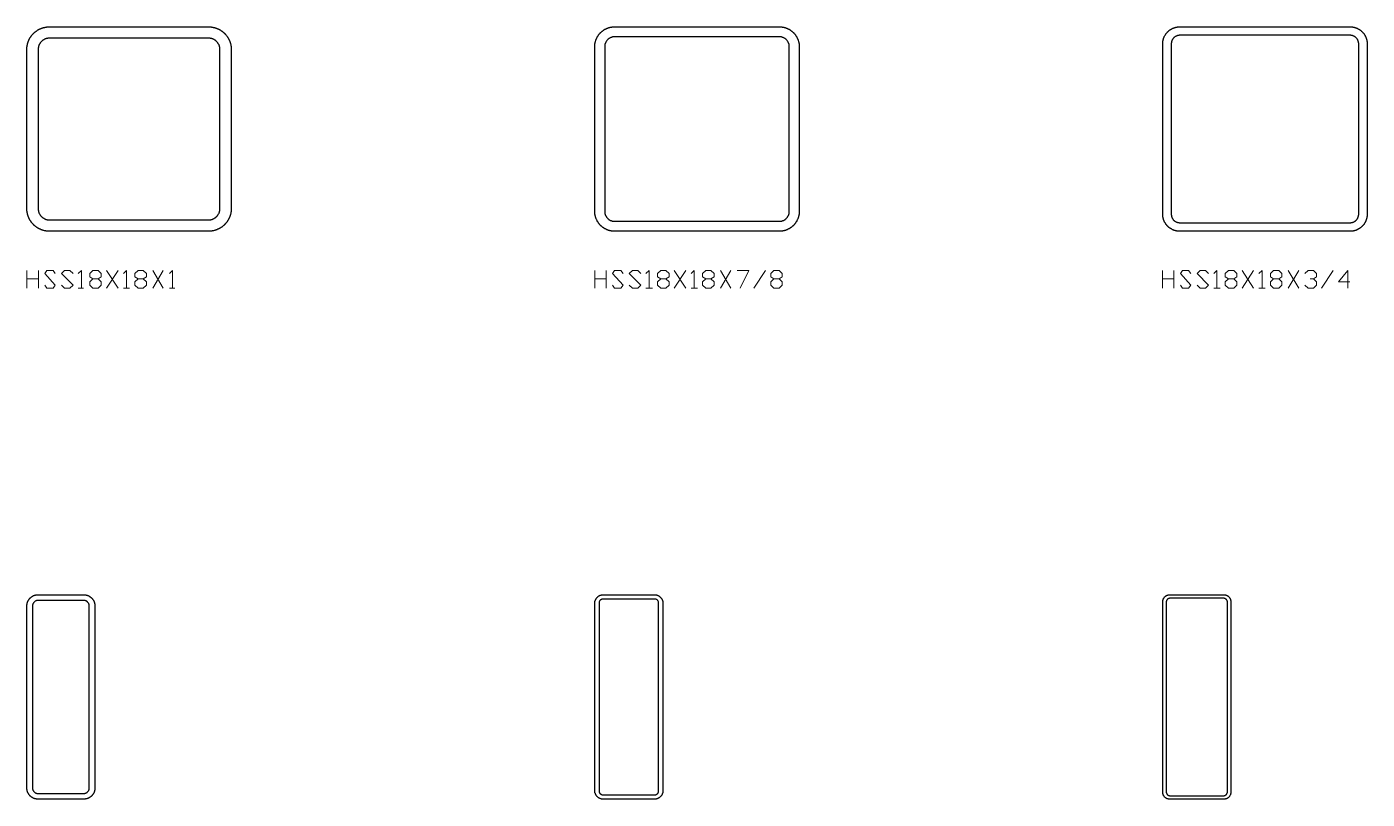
# Model space of a CAD drawing. Header units: inches. Extents: x 0 to 975, y -1305 to 34.
# Drawn here: x 500 to 618, y -300 to -232 of the extents above; entities that cross this region are included whole.
import ezdxf

# ---------------------------------------------------------------- set-up
doc = ezdxf.new("R2010")
doc.units = ezdxf.units.IN
doc.header["$MEASUREMENT"] = 0
doc.layers.add('AISC_STEEL', color=7, linetype='Continuous')

msp = doc.modelspace()

# ---------------------------------------------------------------- linework, layer by layer
at = {"color": 3, "lineweight": 0}
for p, q in [((500.01, -255.01), (500.01, -253.45)), ((501.03, -253.45), (501.03, -255.01)), ((507.02, -253.45), (508.04, -255.01)), ((507.02, -255.01), (508.04, -253.45)), ((511.08, -253.45), (512, -255.01)), ((511.08, -255.01), (512, -253.45)), ((550, -255.01), (550, -253.45)), ((551.01, -253.45), (551.01, -255.01)), ((557, -253.45), (558.02, -255.01)), ((557, -255.01), (558.02, -253.45)), ((561.06, -253.45), (561.98, -255.01)), ((561.06, -255.01), (561.98, -253.45)), ((564.01, -255.01), (565.03, -253.45)), ((599.98, -255.01), (599.98, -253.45)), ((600.99, -253.45), (600.99, -255.01)), ((606.99, -253.45), (608, -255.01)), ((606.99, -255.01), (608, -253.45)), ((611.04, -253.45), (611.97, -255.01)), ((611.04, -255.01), (611.97, -253.45)), ((613.99, -255.01), (615.01, -253.45)), ((500.01, -254.18), (501.03, -254.18)), ((550, -254.18), (551.01, -254.18)), ((599.98, -254.18), (600.99, -254.18)), ((504.53, -255.01), (504.99, -255.01)), ((508.5, -255.01), (509.05, -255.01)), ((512.56, -255.01), (513.02, -255.01)), ((554.51, -255.01), (555.07, -255.01)), ((558.48, -255.01), (559.03, -255.01)), ((604.5, -255.01), (605.05, -255.01)), ((608.46, -255.01), (609.01, -255.01))]:
    msp.add_line(p, q, dxfattribs=at)
for points in [[(501.58, -254.74), (501.77, -255.01), (502.32, -255.01), (502.5, -254.74), (501.58, -253.72), (501.77, -253.45), (502.32, -253.45), (502.5, -253.72)], [(503.06, -254.74), (503.33, -255.01), (503.8, -255.01), (504.07, -254.74), (503.06, -253.72), (503.33, -253.45), (503.8, -253.45), (504.07, -253.72)], [(504.53, -253.72), (504.81, -253.45), (504.81, -255.01)], [(506.29, -254.18), (506.56, -254.46), (506.56, -254.74), (506.29, -255.01), (505.82, -255.01), (505.55, -254.74), (505.55, -254.46), (505.82, -254.18), (506.29, -254.18), (506.56, -254), (506.56, -253.72), (506.29, -253.45), (505.82, -253.45), (505.55, -253.72), (505.55, -254), (505.82, -254.18)], [(508.5, -253.72), (508.78, -253.45), (508.78, -255.01)], [(510.25, -254.18), (510.53, -254.46), (510.53, -254.74), (510.25, -255.01), (509.79, -255.01), (509.51, -254.74), (509.51, -254.46), (509.79, -254.18), (510.25, -254.18), (510.53, -254), (510.53, -253.72), (510.25, -253.45), (509.79, -253.45), (509.51, -253.72), (509.51, -254), (509.79, -254.18)], [(512.56, -253.72), (512.83, -253.45), (512.83, -255.01)], [(551.56, -254.74), (551.75, -255.01), (552.3, -255.01), (552.49, -254.74), (551.56, -253.72), (551.75, -253.45), (552.3, -253.45), (552.49, -253.72)], [(553.04, -254.74), (553.32, -255.01), (553.78, -255.01), (554.05, -254.74), (553.04, -253.72), (553.32, -253.45), (553.78, -253.45), (554.05, -253.72)], [(554.51, -253.72), (554.79, -253.45), (554.79, -255.01)], [(556.27, -254.18), (556.54, -254.46), (556.54, -254.74), (556.27, -255.01), (555.81, -255.01), (555.53, -254.74), (555.53, -254.46), (555.81, -254.18), (556.27, -254.18), (556.54, -254), (556.54, -253.72), (556.27, -253.45), (555.81, -253.45), (555.53, -253.72), (555.53, -254), (555.81, -254.18)], [(558.48, -253.72), (558.76, -253.45), (558.76, -255.01)], [(560.23, -254.18), (560.51, -254.46), (560.51, -254.74), (560.23, -255.01), (559.77, -255.01), (559.49, -254.74), (559.49, -254.46), (559.77, -254.18), (560.23, -254.18), (560.51, -254), (560.51, -253.72), (560.23, -253.45), (559.77, -253.45), (559.49, -253.72), (559.49, -254), (559.77, -254.18)], [(562.54, -253.45), (563.55, -253.45), (562.81, -255.01)], [(566.23, -254.18), (566.5, -254.46), (566.5, -254.74), (566.23, -255.01), (565.77, -255.01), (565.49, -254.74), (565.49, -254.46), (565.77, -254.18), (566.23, -254.18), (566.5, -254), (566.5, -253.72), (566.23, -253.45), (565.77, -253.45), (565.49, -253.72), (565.49, -254), (565.77, -254.18)], [(601.55, -254.74), (601.73, -255.01), (602.28, -255.01), (602.47, -254.74), (601.55, -253.72), (601.73, -253.45), (602.28, -253.45), (602.47, -253.72)], [(603.02, -254.74), (603.3, -255.01), (603.76, -255.01), (604.04, -254.74), (603.02, -253.72), (603.3, -253.45), (603.76, -253.45), (604.04, -253.72)], [(604.5, -253.72), (604.77, -253.45), (604.77, -255.01)], [(606.25, -254.18), (606.53, -254.46), (606.53, -254.74), (606.25, -255.01), (605.79, -255.01), (605.51, -254.74), (605.51, -254.46), (605.79, -254.18), (606.25, -254.18), (606.53, -254), (606.53, -253.72), (606.25, -253.45), (605.79, -253.45), (605.51, -253.72), (605.51, -254), (605.79, -254.18)], [(608.46, -253.72), (608.74, -253.45), (608.74, -255.01)], [(610.21, -254.18), (610.49, -254.46), (610.49, -254.74), (610.21, -255.01), (609.75, -255.01), (609.48, -254.74), (609.48, -254.46), (609.75, -254.18), (610.21, -254.18), (610.49, -254), (610.49, -253.72), (610.21, -253.45), (609.75, -253.45), (609.48, -253.72), (609.48, -254), (609.75, -254.18)], [(612.52, -253.72), (612.8, -253.45), (613.26, -253.45), (613.53, -253.72), (613.53, -254), (613.26, -254.18), (612.98, -254.18)], [(616.48, -254.46), (615.47, -254.46), (616.3, -253.45), (616.3, -255.01)], [(613.26, -254.18), (613.53, -254.46), (613.53, -254.74), (613.26, -255.01), (612.8, -255.01), (612.52, -254.74)]]:
    msp.add_lwpolyline(points, dxfattribs=at)
at = {"layer": 'AISC_STEEL'}
for points in [[(516, -232), (516.03, -232), (516.07, -232), (516.1, -232), (516.13, -232), (516.16, -232.01), (516.2, -232.01), (516.23, -232.01), (516.26, -232.02), (516.29, -232.02), (516.33, -232.03), (516.36, -232.03), (516.39, -232.04), (516.42, -232.05), (516.45, -232.05), (516.49, -232.06), (516.52, -232.07), (516.55, -232.08), (516.58, -232.09), (516.61, -232.1), (516.64, -232.11), (516.67, -232.12), (516.7, -232.13), (516.74, -232.14), (516.77, -232.15), (516.8, -232.17), (516.83, -232.18), (516.86, -232.19), (516.88, -232.21), (516.91, -232.22), (516.94, -232.24), (516.97, -232.25), (517, -232.27), (517.03, -232.28), (517.06, -232.3), (517.08, -232.32), (517.11, -232.34), (517.14, -232.36), (517.16, -232.37), (517.19, -232.39), (517.22, -232.41), (517.24, -232.43), (517.27, -232.45), (517.29, -232.47), (517.32, -232.5), (517.34, -232.52), (517.37, -232.54), (517.39, -232.56), (517.41, -232.59), (517.44, -232.61), (517.46, -232.63), (517.48, -232.66), (517.5, -232.68), (517.53, -232.71), (517.55, -232.73), (517.57, -232.76), (517.59, -232.78), (517.61, -232.81), (517.63, -232.84), (517.64, -232.86), (517.66, -232.89), (517.68, -232.92), (517.7, -232.94), (517.72, -232.97), (517.73, -233), (517.75, -233.03), (517.76, -233.06), (517.78, -233.09), (517.79, -233.12), (517.81, -233.14), (517.82, -233.17), (517.83, -233.2), (517.85, -233.23), (517.86, -233.26), (517.87, -233.3), (517.88, -233.33), (517.89, -233.36), (517.9, -233.39), (517.91, -233.42), (517.92, -233.45), (517.93, -233.48), (517.94, -233.51), (517.95, -233.55), (517.95, -233.58), (517.96, -233.61), (517.97, -233.64), (517.97, -233.67), (517.98, -233.71), (517.98, -233.74), (517.99, -233.77), (517.99, -233.8), (517.99, -233.84), (518, -233.87), (518, -233.9), (518, -233.93), (518, -233.97), (518, -234), (518, -248), (518, -248.03), (518, -248.07), (518, -248.1), (518, -248.13), (517.99, -248.16), (517.99, -248.2), (517.99, -248.23), (517.98, -248.26), (517.98, -248.29), (517.97, -248.33), (517.97, -248.36), (517.96, -248.39), (517.95, -248.42), (517.95, -248.45), (517.94, -248.49), (517.93, -248.52), (517.92, -248.55), (517.91, -248.58), (517.9, -248.61), (517.89, -248.64), (517.88, -248.67), (517.87, -248.7), (517.86, -248.74), (517.85, -248.77), (517.83, -248.8), (517.82, -248.83), (517.81, -248.86), (517.79, -248.88), (517.78, -248.91), (517.76, -248.94), (517.75, -248.97), (517.73, -249), (517.72, -249.03), (517.7, -249.06), (517.68, -249.08), (517.66, -249.11), (517.64, -249.14), (517.63, -249.16), (517.61, -249.19), (517.59, -249.22), (517.57, -249.24), (517.55, -249.27), (517.53, -249.29), (517.5, -249.32), (517.48, -249.34), (517.46, -249.37), (517.44, -249.39), (517.41, -249.41), (517.39, -249.44), (517.37, -249.46), (517.34, -249.48), (517.32, -249.5), (517.29, -249.53), (517.27, -249.55), (517.24, -249.57), (517.22, -249.59), (517.19, -249.61), (517.16, -249.63), (517.14, -249.64), (517.11, -249.66), (517.08, -249.68), (517.06, -249.7), (517.03, -249.72), (517, -249.73), (516.97, -249.75), (516.94, -249.76), (516.91, -249.78), (516.88, -249.79), (516.86, -249.81), (516.83, -249.82), (516.8, -249.83), (516.77, -249.85), (516.74, -249.86), (516.7, -249.87), (516.67, -249.88), (516.64, -249.89), (516.61, -249.9), (516.58, -249.91), (516.55, -249.92), (516.52, -249.93), (516.49, -249.94), (516.45, -249.95), (516.42, -249.95), (516.39, -249.96), (516.36, -249.97), (516.33, -249.97), (516.29, -249.98), (516.26, -249.98), (516.23, -249.99), (516.2, -249.99), (516.16, -249.99), (516.13, -250), (516.1, -250), (516.07, -250), (516.03, -250), (516, -250), (502, -250), (501.97, -250), (501.93, -250), (501.9, -250), (501.87, -250), (501.84, -249.99), (501.8, -249.99), (501.77, -249.99), (501.74, -249.98), (501.71, -249.98), (501.67, -249.97), (501.64, -249.97), (501.61, -249.96), (501.58, -249.95), (501.55, -249.95), (501.51, -249.94), (501.48, -249.93), (501.45, -249.92), (501.42, -249.91), (501.39, -249.9), (501.36, -249.89), (501.33, -249.88), (501.3, -249.87), (501.26, -249.86), (501.23, -249.85), (501.2, -249.83), (501.17, -249.82), (501.14, -249.81), (501.12, -249.79), (501.09, -249.78), (501.06, -249.76), (501.03, -249.75), (501, -249.73), (500.97, -249.72), (500.94, -249.7), (500.92, -249.68), (500.89, -249.66), (500.86, -249.64), (500.84, -249.63), (500.81, -249.61), (500.78, -249.59), (500.76, -249.57), (500.73, -249.55), (500.71, -249.53), (500.68, -249.5), (500.66, -249.48), (500.63, -249.46), (500.61, -249.44), (500.59, -249.41), (500.56, -249.39), (500.54, -249.37), (500.52, -249.34), (500.5, -249.32), (500.47, -249.29), (500.45, -249.27), (500.43, -249.24), (500.41, -249.22), (500.39, -249.19), (500.37, -249.16), (500.36, -249.14), (500.34, -249.11), (500.32, -249.08), (500.3, -249.06), (500.28, -249.03), (500.27, -249), (500.25, -248.97), (500.24, -248.94), (500.22, -248.91), (500.21, -248.88), (500.19, -248.86), (500.18, -248.83), (500.17, -248.8), (500.15, -248.77), (500.14, -248.74), (500.13, -248.7), (500.12, -248.67), (500.11, -248.64), (500.1, -248.61), (500.09, -248.58), (500.08, -248.55), (500.07, -248.52), (500.06, -248.49), (500.05, -248.45), (500.05, -248.42), (500.04, -248.39), (500.03, -248.36), (500.03, -248.33), (500.02, -248.29), (500.02, -248.26), (500.01, -248.23), (500.01, -248.2), (500.01, -248.16), (500, -248.13), (500, -248.1), (500, -248.07), (500, -248.03), (500, -248), (500, -234), (500, -233.97), (500, -233.93), (500, -233.9), (500, -233.87), (500.01, -233.84), (500.01, -233.8), (500.01, -233.77), (500.02, -233.74), (500.02, -233.71), (500.03, -233.67), (500.03, -233.64), (500.04, -233.61), (500.05, -233.58), (500.05, -233.55), (500.06, -233.51), (500.07, -233.48), (500.08, -233.45), (500.09, -233.42), (500.1, -233.39), (500.11, -233.36), (500.12, -233.33), (500.13, -233.3), (500.14, -233.26), (500.15, -233.23), (500.17, -233.2), (500.18, -233.17), (500.19, -233.14), (500.21, -233.12), (500.22, -233.09), (500.24, -233.06), (500.25, -233.03), (500.27, -233), (500.28, -232.97), (500.3, -232.94), (500.32, -232.92), (500.34, -232.89), (500.36, -232.86), (500.37, -232.84), (500.39, -232.81), (500.41, -232.78), (500.43, -232.76), (500.45, -232.73), (500.47, -232.71), (500.5, -232.68), (500.52, -232.66), (500.54, -232.63), (500.56, -232.61), (500.59, -232.59), (500.61, -232.56), (500.63, -232.54), (500.66, -232.52), (500.68, -232.5), (500.71, -232.47), (500.73, -232.45), (500.76, -232.43), (500.78, -232.41), (500.81, -232.39), (500.84, -232.37), (500.86, -232.36), (500.89, -232.34), (500.92, -232.32), (500.94, -232.3), (500.97, -232.28), (501, -232.27), (501.03, -232.25), (501.06, -232.24), (501.09, -232.22), (501.12, -232.21), (501.14, -232.19), (501.17, -232.18), (501.2, -232.17), (501.23, -232.15), (501.26, -232.14), (501.3, -232.13), (501.33, -232.12), (501.36, -232.11), (501.39, -232.1), (501.42, -232.09), (501.45, -232.08), (501.48, -232.07), (501.51, -232.06), (501.55, -232.05), (501.58, -232.05), (501.61, -232.04), (501.64, -232.03), (501.67, -232.03), (501.71, -232.02), (501.74, -232.02), (501.77, -232.01), (501.8, -232.01), (501.84, -232.01), (501.87, -232), (501.9, -232), (501.93, -232), (501.97, -232), (502, -232)], [(566.25, -232), (566.28, -232), (566.31, -232), (566.34, -232), (566.37, -232), (566.4, -232.01), (566.43, -232.01), (566.46, -232.01), (566.49, -232.02), (566.52, -232.02), (566.55, -232.03), (566.58, -232.03), (566.61, -232.04), (566.64, -232.04), (566.66, -232.05), (566.69, -232.06), (566.72, -232.06), (566.75, -232.07), (566.78, -232.08), (566.81, -232.09), (566.84, -232.1), (566.86, -232.11), (566.89, -232.12), (566.92, -232.13), (566.95, -232.14), (566.97, -232.16), (567, -232.17), (567.03, -232.18), (567.06, -232.2), (567.08, -232.21), (567.11, -232.22), (567.13, -232.24), (567.16, -232.25), (567.18, -232.27), (567.21, -232.29), (567.23, -232.3), (567.26, -232.32), (567.28, -232.34), (567.31, -232.36), (567.33, -232.37), (567.35, -232.39), (567.38, -232.41), (567.4, -232.43), (567.42, -232.45), (567.44, -232.47), (567.47, -232.49), (567.49, -232.51), (567.51, -232.53), (567.53, -232.56), (567.55, -232.58), (567.57, -232.6), (567.59, -232.62), (567.61, -232.65), (567.63, -232.67), (567.64, -232.69), (567.66, -232.72), (567.68, -232.74), (567.7, -232.77), (567.71, -232.79), (567.73, -232.82), (567.75, -232.84), (567.76, -232.87), (567.78, -232.89), (567.79, -232.92), (567.8, -232.94), (567.82, -232.97), (567.83, -233), (567.84, -233.03), (567.86, -233.05), (567.87, -233.08), (567.88, -233.11), (567.89, -233.14), (567.9, -233.16), (567.91, -233.19), (567.92, -233.22), (567.93, -233.25), (567.94, -233.28), (567.94, -233.31), (567.95, -233.34), (567.96, -233.36), (567.96, -233.39), (567.97, -233.42), (567.97, -233.45), (567.98, -233.48), (567.98, -233.51), (567.99, -233.54), (567.99, -233.57), (567.99, -233.6), (568, -233.63), (568, -233.66), (568, -233.69), (568, -233.72), (568, -233.75), (568, -248.25), (568, -248.28), (568, -248.31), (568, -248.34), (568, -248.37), (567.99, -248.4), (567.99, -248.43), (567.99, -248.46), (567.98, -248.49), (567.98, -248.52), (567.97, -248.55), (567.97, -248.58), (567.96, -248.61), (567.96, -248.64), (567.95, -248.66), (567.94, -248.69), (567.94, -248.72), (567.93, -248.75), (567.92, -248.78), (567.91, -248.81), (567.9, -248.84), (567.89, -248.86), (567.88, -248.89), (567.87, -248.92), (567.86, -248.95), (567.84, -248.97), (567.83, -249), (567.82, -249.03), (567.8, -249.06), (567.79, -249.08), (567.78, -249.11), (567.76, -249.13), (567.75, -249.16), (567.73, -249.18), (567.71, -249.21), (567.7, -249.23), (567.68, -249.26), (567.66, -249.28), (567.64, -249.31), (567.63, -249.33), (567.61, -249.35), (567.59, -249.38), (567.57, -249.4), (567.55, -249.42), (567.53, -249.44), (567.51, -249.47), (567.49, -249.49), (567.47, -249.51), (567.44, -249.53), (567.42, -249.55), (567.4, -249.57), (567.38, -249.59), (567.35, -249.61), (567.33, -249.63), (567.31, -249.64), (567.28, -249.66), (567.26, -249.68), (567.23, -249.7), (567.21, -249.71), (567.18, -249.73), (567.16, -249.75), (567.13, -249.76), (567.11, -249.78), (567.08, -249.79), (567.06, -249.8), (567.03, -249.82), (567, -249.83), (566.97, -249.84), (566.95, -249.86), (566.92, -249.87), (566.89, -249.88), (566.86, -249.89), (566.84, -249.9), (566.81, -249.91), (566.78, -249.92), (566.75, -249.93), (566.72, -249.94), (566.69, -249.94), (566.66, -249.95), (566.64, -249.96), (566.61, -249.96), (566.58, -249.97), (566.55, -249.97), (566.52, -249.98), (566.49, -249.98), (566.46, -249.99), (566.43, -249.99), (566.4, -249.99), (566.37, -250), (566.34, -250), (566.31, -250), (566.28, -250), (566.25, -250), (551.75, -250), (551.72, -250), (551.69, -250), (551.66, -250), (551.63, -250), (551.6, -249.99), (551.57, -249.99), (551.54, -249.99), (551.51, -249.98), (551.48, -249.98), (551.45, -249.97), (551.42, -249.97), (551.39, -249.96), (551.36, -249.96), (551.34, -249.95), (551.31, -249.94), (551.28, -249.94), (551.25, -249.93), (551.22, -249.92), (551.19, -249.91), (551.16, -249.9), (551.14, -249.89), (551.11, -249.88), (551.08, -249.87), (551.05, -249.86), (551.03, -249.84), (551, -249.83), (550.97, -249.82), (550.94, -249.8), (550.92, -249.79), (550.89, -249.78), (550.87, -249.76), (550.84, -249.75), (550.82, -249.73), (550.79, -249.71), (550.77, -249.7), (550.74, -249.68), (550.72, -249.66), (550.69, -249.64), (550.67, -249.63), (550.65, -249.61), (550.62, -249.59), (550.6, -249.57), (550.58, -249.55), (550.56, -249.53), (550.53, -249.51), (550.51, -249.49), (550.49, -249.47), (550.47, -249.44), (550.45, -249.42), (550.43, -249.4), (550.41, -249.38), (550.39, -249.35), (550.37, -249.33), (550.36, -249.31), (550.34, -249.28), (550.32, -249.26), (550.3, -249.23), (550.29, -249.21), (550.27, -249.18), (550.25, -249.16), (550.24, -249.13), (550.22, -249.11), (550.21, -249.08), (550.2, -249.06), (550.18, -249.03), (550.17, -249), (550.16, -248.97), (550.14, -248.95), (550.13, -248.92), (550.12, -248.89), (550.11, -248.86), (550.1, -248.84), (550.09, -248.81), (550.08, -248.78), (550.07, -248.75), (550.06, -248.72), (550.06, -248.69), (550.05, -248.66), (550.04, -248.64), (550.04, -248.61), (550.03, -248.58), (550.03, -248.55), (550.02, -248.52), (550.02, -248.49), (550.01, -248.46), (550.01, -248.43), (550.01, -248.4), (550, -248.37), (550, -248.34), (550, -248.31), (550, -248.28), (550, -248.25), (550, -233.75), (550, -233.72), (550, -233.69), (550, -233.66), (550, -233.63), (550.01, -233.6), (550.01, -233.57), (550.01, -233.54), (550.02, -233.51), (550.02, -233.48), (550.03, -233.45), (550.03, -233.42), (550.04, -233.39), (550.04, -233.36), (550.05, -233.34), (550.06, -233.31), (550.06, -233.28), (550.07, -233.25), (550.08, -233.22), (550.09, -233.19), (550.1, -233.16), (550.11, -233.14), (550.12, -233.11), (550.13, -233.08), (550.14, -233.05), (550.16, -233.03), (550.17, -233), (550.18, -232.97), (550.2, -232.94), (550.21, -232.92), (550.22, -232.89), (550.24, -232.87), (550.25, -232.84), (550.27, -232.82), (550.29, -232.79), (550.3, -232.77), (550.32, -232.74), (550.34, -232.72), (550.36, -232.69), (550.37, -232.67), (550.39, -232.65), (550.41, -232.62), (550.43, -232.6), (550.45, -232.58), (550.47, -232.56), (550.49, -232.53), (550.51, -232.51), (550.53, -232.49), (550.56, -232.47), (550.58, -232.45), (550.6, -232.43), (550.62, -232.41), (550.65, -232.39), (550.67, -232.37), (550.69, -232.36), (550.72, -232.34), (550.74, -232.32), (550.77, -232.3), (550.79, -232.29), (550.82, -232.27), (550.84, -232.25), (550.87, -232.24), (550.89, -232.22), (550.92, -232.21), (550.94, -232.2), (550.97, -232.18), (551, -232.17), (551.03, -232.16), (551.05, -232.14), (551.08, -232.13), (551.11, -232.12), (551.14, -232.11), (551.16, -232.1), (551.19, -232.09), (551.22, -232.08), (551.25, -232.07), (551.28, -232.06), (551.31, -232.06), (551.34, -232.05), (551.36, -232.04), (551.39, -232.04), (551.42, -232.03), (551.45, -232.03), (551.48, -232.02), (551.51, -232.02), (551.54, -232.01), (551.57, -232.01), (551.6, -232.01), (551.63, -232), (551.66, -232), (551.69, -232), (551.72, -232), (551.75, -232)], [(616.5, -232), (616.53, -232), (616.56, -232), (616.59, -232), (616.62, -232), (616.65, -232.01), (616.68, -232.01), (616.71, -232.01), (616.74, -232.02), (616.77, -232.02), (616.8, -232.03), (616.83, -232.04), (616.85, -232.04), (616.88, -232.05), (616.91, -232.06), (616.94, -232.07), (616.97, -232.08), (617, -232.08), (617.03, -232.1), (617.05, -232.11), (617.08, -232.12), (617.11, -232.13), (617.14, -232.14), (617.16, -232.15), (617.19, -232.17), (617.22, -232.18), (617.24, -232.2), (617.27, -232.21), (617.29, -232.23), (617.32, -232.24), (617.34, -232.26), (617.37, -232.28), (617.39, -232.29), (617.42, -232.31), (617.44, -232.33), (617.46, -232.35), (617.48, -232.37), (617.51, -232.39), (617.53, -232.41), (617.55, -232.43), (617.57, -232.45), (617.59, -232.47), (617.61, -232.49), (617.63, -232.52), (617.65, -232.54), (617.67, -232.56), (617.69, -232.58), (617.71, -232.61), (617.72, -232.63), (617.74, -232.66), (617.76, -232.68), (617.77, -232.71), (617.79, -232.73), (617.8, -232.76), (617.82, -232.78), (617.83, -232.81), (617.85, -232.84), (617.86, -232.86), (617.87, -232.89), (617.88, -232.92), (617.89, -232.95), (617.9, -232.97), (617.92, -233), (617.92, -233.03), (617.93, -233.06), (617.94, -233.09), (617.95, -233.12), (617.96, -233.15), (617.96, -233.17), (617.97, -233.2), (617.98, -233.23), (617.98, -233.26), (617.99, -233.29), (617.99, -233.32), (617.99, -233.35), (618, -233.38), (618, -233.41), (618, -233.44), (618, -233.47), (618, -233.5), (618, -248.5), (618, -248.53), (618, -248.56), (618, -248.59), (618, -248.62), (617.99, -248.65), (617.99, -248.68), (617.99, -248.71), (617.98, -248.74), (617.98, -248.77), (617.97, -248.8), (617.96, -248.83), (617.96, -248.85), (617.95, -248.88), (617.94, -248.91), (617.93, -248.94), (617.92, -248.97), (617.92, -249), (617.9, -249.03), (617.89, -249.05), (617.88, -249.08), (617.87, -249.11), (617.86, -249.14), (617.85, -249.16), (617.83, -249.19), (617.82, -249.22), (617.8, -249.24), (617.79, -249.27), (617.77, -249.29), (617.76, -249.32), (617.74, -249.34), (617.72, -249.37), (617.71, -249.39), (617.69, -249.42), (617.67, -249.44), (617.65, -249.46), (617.63, -249.48), (617.61, -249.51), (617.59, -249.53), (617.57, -249.55), (617.55, -249.57), (617.53, -249.59), (617.51, -249.61), (617.48, -249.63), (617.46, -249.65), (617.44, -249.67), (617.42, -249.69), (617.39, -249.71), (617.37, -249.72), (617.34, -249.74), (617.32, -249.76), (617.29, -249.77), (617.27, -249.79), (617.24, -249.8), (617.22, -249.82), (617.19, -249.83), (617.16, -249.85), (617.14, -249.86), (617.11, -249.87), (617.08, -249.88), (617.05, -249.89), (617.03, -249.9), (617, -249.92), (616.97, -249.92), (616.94, -249.93), (616.91, -249.94), (616.88, -249.95), (616.85, -249.96), (616.83, -249.96), (616.8, -249.97), (616.77, -249.98), (616.74, -249.98), (616.71, -249.99), (616.68, -249.99), (616.65, -249.99), (616.62, -250), (616.59, -250), (616.56, -250), (616.53, -250), (616.5, -250), (601.5, -250), (601.47, -250), (601.44, -250), (601.41, -250), (601.38, -250), (601.35, -249.99), (601.32, -249.99), (601.29, -249.99), (601.26, -249.98), (601.23, -249.98), (601.2, -249.97), (601.17, -249.96), (601.15, -249.96), (601.12, -249.95), (601.09, -249.94), (601.06, -249.93), (601.03, -249.92), (601, -249.92), (600.97, -249.9), (600.95, -249.89), (600.92, -249.88), (600.89, -249.87), (600.86, -249.86), (600.84, -249.85), (600.81, -249.83), (600.78, -249.82), (600.76, -249.8), (600.73, -249.79), (600.71, -249.77), (600.68, -249.76), (600.66, -249.74), (600.63, -249.72), (600.61, -249.71), (600.58, -249.69), (600.56, -249.67), (600.54, -249.65), (600.52, -249.63), (600.49, -249.61), (600.47, -249.59), (600.45, -249.57), (600.43, -249.55), (600.41, -249.53), (600.39, -249.51), (600.37, -249.48), (600.35, -249.46), (600.33, -249.44), (600.31, -249.42), (600.29, -249.39), (600.28, -249.37), (600.26, -249.34), (600.24, -249.32), (600.23, -249.29), (600.21, -249.27), (600.2, -249.24), (600.18, -249.22), (600.17, -249.19), (600.15, -249.16), (600.14, -249.14), (600.13, -249.11), (600.12, -249.08), (600.11, -249.05), (600.1, -249.03), (600.08, -249), (600.08, -248.97), (600.07, -248.94), (600.06, -248.91), (600.05, -248.88), (600.04, -248.85), (600.04, -248.83), (600.03, -248.8), (600.02, -248.77), (600.02, -248.74), (600.01, -248.71), (600.01, -248.68), (600.01, -248.65), (600, -248.62), (600, -248.59), (600, -248.56), (600, -248.53), (600, -248.5), (600, -233.5), (600, -233.47), (600, -233.44), (600, -233.41), (600, -233.38), (600.01, -233.35), (600.01, -233.32), (600.01, -233.29), (600.02, -233.26), (600.02, -233.23), (600.03, -233.2), (600.04, -233.17), (600.04, -233.15), (600.05, -233.12), (600.06, -233.09), (600.07, -233.06), (600.08, -233.03), (600.08, -233), (600.1, -232.97), (600.11, -232.95), (600.12, -232.92), (600.13, -232.89), (600.14, -232.86), (600.15, -232.84), (600.17, -232.81), (600.18, -232.78), (600.2, -232.76), (600.21, -232.73), (600.23, -232.71), (600.24, -232.68), (600.26, -232.66), (600.28, -232.63), (600.29, -232.61), (600.31, -232.58), (600.33, -232.56), (600.35, -232.54), (600.37, -232.52), (600.39, -232.49), (600.41, -232.47), (600.43, -232.45), (600.45, -232.43), (600.47, -232.41), (600.49, -232.39), (600.52, -232.37), (600.54, -232.35), (600.56, -232.33), (600.58, -232.31), (600.61, -232.29), (600.63, -232.28), (600.66, -232.26), (600.68, -232.24), (600.71, -232.23), (600.73, -232.21), (600.76, -232.2), (600.78, -232.18), (600.81, -232.17), (600.84, -232.15), (600.86, -232.14), (600.89, -232.13), (600.92, -232.12), (600.95, -232.11), (600.97, -232.1), (601, -232.08), (601.03, -232.08), (601.06, -232.07), (601.09, -232.06), (601.12, -232.05), (601.15, -232.04), (601.17, -232.04), (601.2, -232.03), (601.23, -232.02), (601.26, -232.02), (601.29, -232.01), (601.32, -232.01), (601.35, -232.01), (601.38, -232), (601.41, -232), (601.44, -232), (601.47, -232), (601.5, -232)], [(502, -233), (501.97, -233), (501.94, -233), (501.91, -233), (501.88, -233.01), (501.85, -233.01), (501.82, -233.02), (501.79, -233.02), (501.77, -233.03), (501.74, -233.04), (501.71, -233.04), (501.68, -233.05), (501.65, -233.06), (501.62, -233.07), (501.6, -233.08), (501.57, -233.1), (501.54, -233.11), (501.52, -233.12), (501.49, -233.14), (501.47, -233.15), (501.44, -233.17), (501.42, -233.19), (501.39, -233.21), (501.37, -233.22), (501.35, -233.24), (501.33, -233.26), (501.3, -233.28), (501.28, -233.3), (501.26, -233.33), (501.24, -233.35), (501.22, -233.37), (501.21, -233.39), (501.19, -233.42), (501.17, -233.44), (501.15, -233.47), (501.14, -233.49), (501.12, -233.52), (501.11, -233.54), (501.1, -233.57), (501.08, -233.6), (501.07, -233.62), (501.06, -233.65), (501.05, -233.68), (501.04, -233.71), (501.04, -233.74), (501.03, -233.77), (501.02, -233.79), (501.02, -233.82), (501.01, -233.85), (501.01, -233.88), (501, -233.91), (501, -233.94), (501, -233.97), (501, -234), (501, -248), (501, -248.03), (501, -248.06), (501, -248.09), (501.01, -248.12), (501.01, -248.15), (501.02, -248.18), (501.02, -248.21), (501.03, -248.23), (501.04, -248.26), (501.04, -248.29), (501.05, -248.32), (501.06, -248.35), (501.07, -248.38), (501.08, -248.4), (501.1, -248.43), (501.11, -248.46), (501.12, -248.48), (501.14, -248.51), (501.15, -248.53), (501.17, -248.56), (501.19, -248.58), (501.21, -248.61), (501.22, -248.63), (501.24, -248.65), (501.26, -248.67), (501.28, -248.7), (501.3, -248.72), (501.33, -248.74), (501.35, -248.76), (501.37, -248.78), (501.39, -248.79), (501.42, -248.81), (501.44, -248.83), (501.47, -248.85), (501.49, -248.86), (501.52, -248.88), (501.54, -248.89), (501.57, -248.9), (501.6, -248.92), (501.62, -248.93), (501.65, -248.94), (501.68, -248.95), (501.71, -248.96), (501.74, -248.96), (501.77, -248.97), (501.79, -248.98), (501.82, -248.98), (501.85, -248.99), (501.88, -248.99), (501.91, -249), (501.94, -249), (501.97, -249), (502, -249), (516, -249), (516.03, -249), (516.06, -249), (516.09, -249), (516.12, -248.99), (516.15, -248.99), (516.18, -248.98), (516.21, -248.98), (516.23, -248.97), (516.26, -248.96), (516.29, -248.96), (516.32, -248.95), (516.35, -248.94), (516.38, -248.93), (516.4, -248.92), (516.43, -248.9), (516.46, -248.89), (516.48, -248.88), (516.51, -248.86), (516.53, -248.85), (516.56, -248.83), (516.58, -248.81), (516.61, -248.79), (516.63, -248.78), (516.65, -248.76), (516.67, -248.74), (516.7, -248.72), (516.72, -248.7), (516.74, -248.67), (516.76, -248.65), (516.78, -248.63), (516.79, -248.61), (516.81, -248.58), (516.83, -248.56), (516.85, -248.53), (516.86, -248.51), (516.88, -248.48), (516.89, -248.46), (516.9, -248.43), (516.92, -248.4), (516.93, -248.38), (516.94, -248.35), (516.95, -248.32), (516.96, -248.29), (516.96, -248.26), (516.97, -248.23), (516.98, -248.21), (516.98, -248.18), (516.99, -248.15), (516.99, -248.12), (517, -248.09), (517, -248.06), (517, -248.03), (517, -248), (517, -234), (517, -233.97), (517, -233.94), (517, -233.91), (516.99, -233.88), (516.99, -233.85), (516.98, -233.82), (516.98, -233.79), (516.97, -233.77), (516.96, -233.74), (516.96, -233.71), (516.95, -233.68), (516.94, -233.65), (516.93, -233.62), (516.92, -233.6), (516.9, -233.57), (516.89, -233.54), (516.88, -233.52), (516.86, -233.49), (516.85, -233.47), (516.83, -233.44), (516.81, -233.42), (516.79, -233.39), (516.78, -233.37), (516.76, -233.35), (516.74, -233.33), (516.72, -233.3), (516.7, -233.28), (516.67, -233.26), (516.65, -233.24), (516.63, -233.22), (516.61, -233.21), (516.58, -233.19), (516.56, -233.17), (516.53, -233.15), (516.51, -233.14), (516.48, -233.12), (516.46, -233.11), (516.43, -233.1), (516.4, -233.08), (516.38, -233.07), (516.35, -233.06), (516.32, -233.05), (516.29, -233.04), (516.26, -233.04), (516.23, -233.03), (516.21, -233.02), (516.18, -233.02), (516.15, -233.01), (516.12, -233.01), (516.09, -233), (516.06, -233), (516.03, -233), (516, -233)], [(551.75, -232.88), (551.72, -232.88), (551.69, -232.88), (551.66, -232.88), (551.63, -232.88), (551.6, -232.89), (551.57, -232.89), (551.54, -232.9), (551.51, -232.91), (551.49, -232.92), (551.46, -232.93), (551.43, -232.94), (551.4, -232.95), (551.37, -232.96), (551.35, -232.97), (551.32, -232.99), (551.3, -233), (551.27, -233.02), (551.25, -233.04), (551.22, -233.05), (551.2, -233.07), (551.17, -233.09), (551.15, -233.11), (551.13, -233.13), (551.11, -233.15), (551.09, -233.17), (551.07, -233.2), (551.05, -233.22), (551.04, -233.25), (551.02, -233.27), (551, -233.3), (550.99, -233.32), (550.97, -233.35), (550.96, -233.37), (550.95, -233.4), (550.94, -233.43), (550.93, -233.46), (550.92, -233.49), (550.91, -233.51), (550.9, -233.54), (550.89, -233.57), (550.89, -233.6), (550.88, -233.63), (550.88, -233.66), (550.88, -233.69), (550.88, -233.72), (550.88, -233.75), (550.88, -248.25), (550.88, -248.28), (550.88, -248.31), (550.88, -248.34), (550.88, -248.37), (550.89, -248.4), (550.89, -248.43), (550.9, -248.46), (550.91, -248.49), (550.92, -248.51), (550.93, -248.54), (550.94, -248.57), (550.95, -248.6), (550.96, -248.63), (550.97, -248.65), (550.99, -248.68), (551, -248.7), (551.02, -248.73), (551.04, -248.75), (551.05, -248.78), (551.07, -248.8), (551.09, -248.83), (551.11, -248.85), (551.13, -248.87), (551.15, -248.89), (551.17, -248.91), (551.2, -248.93), (551.22, -248.95), (551.25, -248.96), (551.27, -248.98), (551.3, -249), (551.32, -249.01), (551.35, -249.03), (551.37, -249.04), (551.4, -249.05), (551.43, -249.06), (551.46, -249.07), (551.49, -249.08), (551.51, -249.09), (551.54, -249.1), (551.57, -249.11), (551.6, -249.11), (551.63, -249.12), (551.66, -249.12), (551.69, -249.12), (551.72, -249.12), (551.75, -249.12), (566.25, -249.12), (566.28, -249.12), (566.31, -249.12), (566.34, -249.12), (566.37, -249.12), (566.4, -249.11), (566.43, -249.11), (566.46, -249.1), (566.49, -249.09), (566.51, -249.08), (566.54, -249.07), (566.57, -249.06), (566.6, -249.05), (566.63, -249.04), (566.65, -249.03), (566.68, -249.01), (566.7, -249), (566.73, -248.98), (566.75, -248.96), (566.78, -248.95), (566.8, -248.93), (566.83, -248.91), (566.85, -248.89), (566.87, -248.87), (566.89, -248.85), (566.91, -248.83), (566.93, -248.8), (566.95, -248.78), (566.96, -248.75), (566.98, -248.73), (567, -248.7), (567.01, -248.68), (567.03, -248.65), (567.04, -248.63), (567.05, -248.6), (567.06, -248.57), (567.07, -248.54), (567.08, -248.51), (567.09, -248.49), (567.1, -248.46), (567.11, -248.43), (567.11, -248.4), (567.12, -248.37), (567.12, -248.34), (567.12, -248.31), (567.12, -248.28), (567.12, -248.25), (567.12, -233.75), (567.12, -233.72), (567.12, -233.69), (567.12, -233.66), (567.12, -233.63), (567.11, -233.6), (567.11, -233.57), (567.1, -233.54), (567.09, -233.51), (567.08, -233.49), (567.07, -233.46), (567.06, -233.43), (567.05, -233.4), (567.04, -233.37), (567.03, -233.35), (567.01, -233.32), (567, -233.3), (566.98, -233.27), (566.96, -233.25), (566.95, -233.22), (566.93, -233.2), (566.91, -233.17), (566.89, -233.15), (566.87, -233.13), (566.85, -233.11), (566.83, -233.09), (566.8, -233.07), (566.78, -233.05), (566.75, -233.04), (566.73, -233.02), (566.7, -233), (566.68, -232.99), (566.65, -232.97), (566.63, -232.96), (566.6, -232.95), (566.57, -232.94), (566.54, -232.93), (566.51, -232.92), (566.49, -232.91), (566.46, -232.9), (566.43, -232.89), (566.4, -232.89), (566.37, -232.88), (566.34, -232.88), (566.31, -232.88), (566.28, -232.88), (566.25, -232.88)], [(601.5, -232.75), (601.47, -232.75), (601.44, -232.75), (601.41, -232.76), (601.38, -232.76), (601.35, -232.76), (601.32, -232.77), (601.3, -232.78), (601.27, -232.79), (601.24, -232.8), (601.21, -232.81), (601.19, -232.82), (601.16, -232.83), (601.13, -232.85), (601.11, -232.86), (601.08, -232.88), (601.06, -232.89), (601.04, -232.91), (601.01, -232.93), (600.99, -232.95), (600.97, -232.97), (600.95, -232.99), (600.93, -233.01), (600.91, -233.04), (600.89, -233.06), (600.88, -233.08), (600.86, -233.11), (600.85, -233.13), (600.83, -233.16), (600.82, -233.19), (600.81, -233.21), (600.8, -233.24), (600.79, -233.27), (600.78, -233.3), (600.77, -233.32), (600.76, -233.35), (600.76, -233.38), (600.76, -233.41), (600.75, -233.44), (600.75, -233.47), (600.75, -233.5), (600.75, -248.5), (600.75, -248.53), (600.75, -248.56), (600.76, -248.59), (600.76, -248.62), (600.76, -248.65), (600.77, -248.68), (600.78, -248.7), (600.79, -248.73), (600.8, -248.76), (600.81, -248.79), (600.82, -248.81), (600.83, -248.84), (600.85, -248.87), (600.86, -248.89), (600.88, -248.92), (600.89, -248.94), (600.91, -248.96), (600.93, -248.99), (600.95, -249.01), (600.97, -249.03), (600.99, -249.05), (601.01, -249.07), (601.04, -249.09), (601.06, -249.11), (601.08, -249.12), (601.11, -249.14), (601.13, -249.15), (601.16, -249.17), (601.19, -249.18), (601.21, -249.19), (601.24, -249.2), (601.27, -249.21), (601.3, -249.22), (601.32, -249.23), (601.35, -249.24), (601.38, -249.24), (601.41, -249.24), (601.44, -249.25), (601.47, -249.25), (601.5, -249.25), (616.5, -249.25), (616.53, -249.25), (616.56, -249.25), (616.59, -249.24), (616.62, -249.24), (616.65, -249.24), (616.68, -249.23), (616.7, -249.22), (616.73, -249.21), (616.76, -249.2), (616.79, -249.19), (616.81, -249.18), (616.84, -249.17), (616.87, -249.15), (616.89, -249.14), (616.92, -249.12), (616.94, -249.11), (616.96, -249.09), (616.99, -249.07), (617.01, -249.05), (617.03, -249.03), (617.05, -249.01), (617.07, -248.99), (617.09, -248.96), (617.11, -248.94), (617.12, -248.92), (617.14, -248.89), (617.15, -248.87), (617.17, -248.84), (617.18, -248.81), (617.19, -248.79), (617.2, -248.76), (617.21, -248.73), (617.22, -248.7), (617.23, -248.68), (617.24, -248.65), (617.24, -248.62), (617.24, -248.59), (617.25, -248.56), (617.25, -248.53), (617.25, -248.5), (617.25, -233.5), (617.25, -233.47), (617.25, -233.44), (617.24, -233.41), (617.24, -233.38), (617.24, -233.35), (617.23, -233.32), (617.22, -233.3), (617.21, -233.27), (617.2, -233.24), (617.19, -233.21), (617.18, -233.19), (617.17, -233.16), (617.15, -233.13), (617.14, -233.11), (617.12, -233.08), (617.11, -233.06), (617.09, -233.04), (617.07, -233.01), (617.05, -232.99), (617.03, -232.97), (617.01, -232.95), (616.99, -232.93), (616.96, -232.91), (616.94, -232.89), (616.92, -232.88), (616.89, -232.86), (616.87, -232.85), (616.84, -232.83), (616.81, -232.82), (616.79, -232.81), (616.76, -232.8), (616.73, -232.79), (616.7, -232.78), (616.68, -232.77), (616.65, -232.76), (616.62, -232.76), (616.59, -232.76), (616.56, -232.75), (616.53, -232.75), (616.5, -232.75)], [(505, -282), (505.03, -282), (505.06, -282), (505.09, -282), (505.12, -282.01), (505.15, -282.01), (505.18, -282.02), (505.21, -282.02), (505.23, -282.03), (505.26, -282.04), (505.29, -282.04), (505.32, -282.05), (505.35, -282.06), (505.38, -282.07), (505.4, -282.08), (505.43, -282.1), (505.46, -282.11), (505.48, -282.12), (505.51, -282.14), (505.53, -282.15), (505.56, -282.17), (505.58, -282.19), (505.61, -282.21), (505.63, -282.22), (505.65, -282.24), (505.67, -282.26), (505.7, -282.28), (505.72, -282.3), (505.74, -282.33), (505.76, -282.35), (505.78, -282.37), (505.79, -282.39), (505.81, -282.42), (505.83, -282.44), (505.85, -282.47), (505.86, -282.49), (505.88, -282.52), (505.89, -282.54), (505.9, -282.57), (505.92, -282.6), (505.93, -282.62), (505.94, -282.65), (505.95, -282.68), (505.96, -282.71), (505.96, -282.74), (505.97, -282.77), (505.98, -282.79), (505.98, -282.82), (505.99, -282.85), (505.99, -282.88), (506, -282.91), (506, -282.94), (506, -282.97), (506, -283), (506, -299), (506, -299.03), (506, -299.06), (506, -299.09), (505.99, -299.12), (505.99, -299.15), (505.98, -299.18), (505.98, -299.21), (505.97, -299.23), (505.96, -299.26), (505.96, -299.29), (505.95, -299.32), (505.94, -299.35), (505.93, -299.38), (505.92, -299.4), (505.9, -299.43), (505.89, -299.46), (505.88, -299.48), (505.86, -299.51), (505.85, -299.53), (505.83, -299.56), (505.81, -299.58), (505.79, -299.61), (505.78, -299.63), (505.76, -299.65), (505.74, -299.67), (505.72, -299.7), (505.7, -299.72), (505.67, -299.74), (505.65, -299.76), (505.63, -299.78), (505.61, -299.79), (505.58, -299.81), (505.56, -299.83), (505.53, -299.85), (505.51, -299.86), (505.48, -299.88), (505.46, -299.89), (505.43, -299.9), (505.4, -299.92), (505.38, -299.93), (505.35, -299.94), (505.32, -299.95), (505.29, -299.96), (505.26, -299.96), (505.23, -299.97), (505.21, -299.98), (505.18, -299.98), (505.15, -299.99), (505.12, -299.99), (505.09, -300), (505.06, -300), (505.03, -300), (505, -300), (501, -300), (500.97, -300), (500.94, -300), (500.91, -300), (500.88, -299.99), (500.85, -299.99), (500.82, -299.98), (500.79, -299.98), (500.77, -299.97), (500.74, -299.96), (500.71, -299.96), (500.68, -299.95), (500.65, -299.94), (500.62, -299.93), (500.6, -299.92), (500.57, -299.9), (500.54, -299.89), (500.52, -299.88), (500.49, -299.86), (500.47, -299.85), (500.44, -299.83), (500.42, -299.81), (500.39, -299.79), (500.37, -299.78), (500.35, -299.76), (500.33, -299.74), (500.3, -299.72), (500.28, -299.7), (500.26, -299.67), (500.24, -299.65), (500.22, -299.63), (500.21, -299.61), (500.19, -299.58), (500.17, -299.56), (500.15, -299.53), (500.14, -299.51), (500.12, -299.48), (500.11, -299.46), (500.1, -299.43), (500.08, -299.4), (500.07, -299.38), (500.06, -299.35), (500.05, -299.32), (500.04, -299.29), (500.04, -299.26), (500.03, -299.23), (500.02, -299.21), (500.02, -299.18), (500.01, -299.15), (500.01, -299.12), (500, -299.09), (500, -299.06), (500, -299.03), (500, -299), (500, -283), (500, -282.97), (500, -282.94), (500, -282.91), (500.01, -282.88), (500.01, -282.85), (500.02, -282.82), (500.02, -282.79), (500.03, -282.77), (500.04, -282.74), (500.04, -282.71), (500.05, -282.68), (500.06, -282.65), (500.07, -282.62), (500.08, -282.6), (500.1, -282.57), (500.11, -282.54), (500.12, -282.52), (500.14, -282.49), (500.15, -282.47), (500.17, -282.44), (500.19, -282.42), (500.21, -282.39), (500.22, -282.37), (500.24, -282.35), (500.26, -282.33), (500.28, -282.3), (500.3, -282.28), (500.33, -282.26), (500.35, -282.24), (500.37, -282.22), (500.39, -282.21), (500.42, -282.19), (500.44, -282.17), (500.47, -282.15), (500.49, -282.14), (500.52, -282.12), (500.54, -282.11), (500.57, -282.1), (500.6, -282.08), (500.62, -282.07), (500.65, -282.06), (500.68, -282.05), (500.71, -282.04), (500.74, -282.04), (500.77, -282.03), (500.79, -282.02), (500.82, -282.02), (500.85, -282.01), (500.88, -282.01), (500.91, -282), (500.94, -282), (500.97, -282), (501, -282)], [(555.25, -282), (555.28, -282), (555.31, -282), (555.34, -282.01), (555.37, -282.01), (555.4, -282.01), (555.43, -282.02), (555.45, -282.03), (555.48, -282.04), (555.51, -282.05), (555.54, -282.06), (555.56, -282.07), (555.59, -282.08), (555.62, -282.1), (555.64, -282.11), (555.67, -282.13), (555.69, -282.14), (555.71, -282.16), (555.74, -282.18), (555.76, -282.2), (555.78, -282.22), (555.8, -282.24), (555.82, -282.26), (555.84, -282.29), (555.86, -282.31), (555.87, -282.33), (555.89, -282.36), (555.9, -282.38), (555.92, -282.41), (555.93, -282.44), (555.94, -282.46), (555.95, -282.49), (555.96, -282.52), (555.97, -282.55), (555.98, -282.57), (555.99, -282.6), (555.99, -282.63), (555.99, -282.66), (556, -282.69), (556, -282.72), (556, -282.75), (556, -299.25), (556, -299.28), (556, -299.31), (555.99, -299.34), (555.99, -299.37), (555.99, -299.4), (555.98, -299.43), (555.97, -299.45), (555.96, -299.48), (555.95, -299.51), (555.94, -299.54), (555.93, -299.56), (555.92, -299.59), (555.9, -299.62), (555.89, -299.64), (555.87, -299.67), (555.86, -299.69), (555.84, -299.71), (555.82, -299.74), (555.8, -299.76), (555.78, -299.78), (555.76, -299.8), (555.74, -299.82), (555.71, -299.84), (555.69, -299.86), (555.67, -299.87), (555.64, -299.89), (555.62, -299.9), (555.59, -299.92), (555.56, -299.93), (555.54, -299.94), (555.51, -299.95), (555.48, -299.96), (555.45, -299.97), (555.43, -299.98), (555.4, -299.99), (555.37, -299.99), (555.34, -299.99), (555.31, -300), (555.28, -300), (555.25, -300), (550.75, -300), (550.72, -300), (550.69, -300), (550.66, -299.99), (550.63, -299.99), (550.6, -299.99), (550.57, -299.98), (550.55, -299.97), (550.52, -299.96), (550.49, -299.95), (550.46, -299.94), (550.44, -299.93), (550.41, -299.92), (550.38, -299.9), (550.36, -299.89), (550.33, -299.87), (550.31, -299.86), (550.29, -299.84), (550.26, -299.82), (550.24, -299.8), (550.22, -299.78), (550.2, -299.76), (550.18, -299.74), (550.16, -299.71), (550.14, -299.69), (550.13, -299.67), (550.11, -299.64), (550.1, -299.62), (550.08, -299.59), (550.07, -299.56), (550.06, -299.54), (550.05, -299.51), (550.04, -299.48), (550.03, -299.45), (550.02, -299.43), (550.01, -299.4), (550.01, -299.37), (550.01, -299.34), (550, -299.31), (550, -299.28), (550, -299.25), (550, -282.75), (550, -282.72), (550, -282.69), (550.01, -282.66), (550.01, -282.63), (550.01, -282.6), (550.02, -282.57), (550.03, -282.55), (550.04, -282.52), (550.05, -282.49), (550.06, -282.46), (550.07, -282.44), (550.08, -282.41), (550.1, -282.38), (550.11, -282.36), (550.13, -282.33), (550.14, -282.31), (550.16, -282.29), (550.18, -282.26), (550.2, -282.24), (550.22, -282.22), (550.24, -282.2), (550.26, -282.18), (550.29, -282.16), (550.31, -282.14), (550.33, -282.13), (550.36, -282.11), (550.38, -282.1), (550.41, -282.08), (550.44, -282.07), (550.46, -282.06), (550.49, -282.05), (550.52, -282.04), (550.55, -282.03), (550.57, -282.02), (550.6, -282.01), (550.63, -282.01), (550.66, -282.01), (550.69, -282), (550.72, -282), (550.75, -282)], [(605.38, -282), (605.4, -282), (605.43, -282), (605.46, -282.01), (605.49, -282.01), (605.52, -282.02), (605.55, -282.03), (605.58, -282.03), (605.61, -282.04), (605.63, -282.06), (605.66, -282.07), (605.69, -282.08), (605.71, -282.1), (605.74, -282.12), (605.76, -282.13), (605.78, -282.15), (605.81, -282.17), (605.83, -282.19), (605.85, -282.22), (605.87, -282.24), (605.88, -282.26), (605.9, -282.29), (605.92, -282.31), (605.93, -282.34), (605.94, -282.37), (605.96, -282.39), (605.97, -282.42), (605.97, -282.45), (605.98, -282.48), (605.99, -282.51), (605.99, -282.54), (606, -282.57), (606, -282.6), (606, -282.62), (606, -299.38), (606, -299.4), (606, -299.43), (605.99, -299.46), (605.99, -299.49), (605.98, -299.52), (605.97, -299.55), (605.97, -299.58), (605.96, -299.61), (605.94, -299.63), (605.93, -299.66), (605.92, -299.69), (605.9, -299.71), (605.88, -299.74), (605.87, -299.76), (605.85, -299.78), (605.83, -299.81), (605.81, -299.83), (605.78, -299.85), (605.76, -299.87), (605.74, -299.88), (605.71, -299.9), (605.69, -299.92), (605.66, -299.93), (605.63, -299.94), (605.61, -299.96), (605.58, -299.97), (605.55, -299.97), (605.52, -299.98), (605.49, -299.99), (605.46, -299.99), (605.43, -300), (605.4, -300), (605.38, -300), (600.62, -300), (600.6, -300), (600.57, -300), (600.54, -299.99), (600.51, -299.99), (600.48, -299.98), (600.45, -299.97), (600.42, -299.97), (600.39, -299.96), (600.37, -299.94), (600.34, -299.93), (600.31, -299.92), (600.29, -299.9), (600.26, -299.88), (600.24, -299.87), (600.22, -299.85), (600.19, -299.83), (600.17, -299.81), (600.15, -299.78), (600.13, -299.76), (600.12, -299.74), (600.1, -299.71), (600.08, -299.69), (600.07, -299.66), (600.06, -299.63), (600.04, -299.61), (600.03, -299.58), (600.03, -299.55), (600.02, -299.52), (600.01, -299.49), (600.01, -299.46), (600, -299.43), (600, -299.4), (600, -299.38), (600, -282.62), (600, -282.6), (600, -282.57), (600.01, -282.54), (600.01, -282.51), (600.02, -282.48), (600.03, -282.45), (600.03, -282.42), (600.04, -282.39), (600.06, -282.37), (600.07, -282.34), (600.08, -282.31), (600.1, -282.29), (600.12, -282.26), (600.13, -282.24), (600.15, -282.22), (600.17, -282.19), (600.19, -282.17), (600.22, -282.15), (600.24, -282.13), (600.26, -282.12), (600.29, -282.1), (600.31, -282.08), (600.34, -282.07), (600.37, -282.06), (600.39, -282.04), (600.42, -282.03), (600.45, -282.03), (600.48, -282.02), (600.51, -282.01), (600.54, -282.01), (600.57, -282), (600.6, -282), (600.62, -282)], [(501, -282.5), (500.97, -282.5), (500.94, -282.5), (500.91, -282.51), (500.88, -282.51), (500.86, -282.52), (500.83, -282.53), (500.8, -282.54), (500.78, -282.55), (500.75, -282.57), (500.73, -282.58), (500.7, -282.6), (500.68, -282.62), (500.66, -282.64), (500.64, -282.66), (500.62, -282.68), (500.6, -282.7), (500.58, -282.73), (500.57, -282.75), (500.55, -282.78), (500.54, -282.8), (500.53, -282.83), (500.52, -282.86), (500.51, -282.88), (500.51, -282.91), (500.5, -282.94), (500.5, -282.97), (500.5, -283), (500.5, -299), (500.5, -299.03), (500.5, -299.06), (500.51, -299.09), (500.51, -299.12), (500.52, -299.14), (500.53, -299.17), (500.54, -299.2), (500.55, -299.22), (500.57, -299.25), (500.58, -299.27), (500.6, -299.3), (500.62, -299.32), (500.64, -299.34), (500.66, -299.36), (500.68, -299.38), (500.7, -299.4), (500.73, -299.42), (500.75, -299.43), (500.78, -299.45), (500.8, -299.46), (500.83, -299.47), (500.86, -299.48), (500.88, -299.49), (500.91, -299.49), (500.94, -299.5), (500.97, -299.5), (501, -299.5), (505, -299.5), (505.03, -299.5), (505.06, -299.5), (505.09, -299.49), (505.12, -299.49), (505.14, -299.48), (505.17, -299.47), (505.2, -299.46), (505.22, -299.45), (505.25, -299.43), (505.27, -299.42), (505.3, -299.4), (505.32, -299.38), (505.34, -299.36), (505.36, -299.34), (505.38, -299.32), (505.4, -299.3), (505.42, -299.27), (505.43, -299.25), (505.45, -299.22), (505.46, -299.2), (505.47, -299.17), (505.48, -299.14), (505.49, -299.12), (505.49, -299.09), (505.5, -299.06), (505.5, -299.03), (505.5, -299), (505.5, -283), (505.5, -282.97), (505.5, -282.94), (505.49, -282.91), (505.49, -282.88), (505.48, -282.86), (505.47, -282.83), (505.46, -282.8), (505.45, -282.78), (505.43, -282.75), (505.42, -282.73), (505.4, -282.7), (505.38, -282.68), (505.36, -282.66), (505.34, -282.64), (505.32, -282.62), (505.3, -282.6), (505.27, -282.58), (505.25, -282.57), (505.22, -282.55), (505.2, -282.54), (505.17, -282.53), (505.14, -282.52), (505.12, -282.51), (505.09, -282.51), (505.06, -282.5), (505.03, -282.5), (505, -282.5)], [(550.75, -282.38), (550.72, -282.38), (550.69, -282.38), (550.66, -282.39), (550.63, -282.39), (550.61, -282.4), (550.58, -282.42), (550.55, -282.43), (550.53, -282.45), (550.51, -282.46), (550.48, -282.48), (550.46, -282.51), (550.45, -282.53), (550.43, -282.55), (550.42, -282.58), (550.4, -282.61), (550.39, -282.63), (550.39, -282.66), (550.38, -282.69), (550.38, -282.72), (550.38, -282.75), (550.38, -299.25), (550.38, -299.28), (550.38, -299.31), (550.39, -299.34), (550.39, -299.37), (550.4, -299.39), (550.42, -299.42), (550.43, -299.45), (550.45, -299.47), (550.46, -299.49), (550.48, -299.52), (550.51, -299.54), (550.53, -299.55), (550.55, -299.57), (550.58, -299.58), (550.61, -299.6), (550.63, -299.61), (550.66, -299.61), (550.69, -299.62), (550.72, -299.62), (550.75, -299.62), (555.25, -299.62), (555.28, -299.62), (555.31, -299.62), (555.34, -299.61), (555.37, -299.61), (555.39, -299.6), (555.42, -299.58), (555.45, -299.57), (555.47, -299.55), (555.49, -299.54), (555.52, -299.52), (555.54, -299.49), (555.55, -299.47), (555.57, -299.45), (555.58, -299.42), (555.6, -299.39), (555.61, -299.37), (555.61, -299.34), (555.62, -299.31), (555.62, -299.28), (555.62, -299.25), (555.62, -282.75), (555.62, -282.72), (555.62, -282.69), (555.61, -282.66), (555.61, -282.63), (555.6, -282.61), (555.58, -282.58), (555.57, -282.55), (555.55, -282.53), (555.54, -282.51), (555.52, -282.48), (555.49, -282.46), (555.47, -282.45), (555.45, -282.43), (555.42, -282.42), (555.39, -282.4), (555.37, -282.39), (555.34, -282.39), (555.31, -282.38), (555.28, -282.38), (555.25, -282.38)], [(600.62, -282.31), (600.6, -282.31), (600.57, -282.32), (600.54, -282.32), (600.51, -282.33), (600.49, -282.35), (600.46, -282.36), (600.44, -282.38), (600.41, -282.39), (600.39, -282.41), (600.38, -282.44), (600.36, -282.46), (600.35, -282.49), (600.33, -282.51), (600.32, -282.54), (600.32, -282.57), (600.31, -282.6), (600.31, -282.62), (600.31, -299.38), (600.31, -299.4), (600.32, -299.43), (600.32, -299.46), (600.33, -299.49), (600.35, -299.51), (600.36, -299.54), (600.38, -299.56), (600.39, -299.59), (600.41, -299.61), (600.44, -299.62), (600.46, -299.64), (600.49, -299.65), (600.51, -299.67), (600.54, -299.68), (600.57, -299.68), (600.6, -299.69), (600.62, -299.69), (605.38, -299.69), (605.4, -299.69), (605.43, -299.68), (605.46, -299.68), (605.49, -299.67), (605.51, -299.65), (605.54, -299.64), (605.56, -299.62), (605.59, -299.61), (605.61, -299.59), (605.62, -299.56), (605.64, -299.54), (605.65, -299.51), (605.67, -299.49), (605.68, -299.46), (605.68, -299.43), (605.69, -299.4), (605.69, -299.38), (605.69, -282.62), (605.69, -282.6), (605.68, -282.57), (605.68, -282.54), (605.67, -282.51), (605.65, -282.49), (605.64, -282.46), (605.62, -282.44), (605.61, -282.41), (605.59, -282.39), (605.56, -282.38), (605.54, -282.36), (605.51, -282.35), (605.49, -282.33), (605.46, -282.32), (605.43, -282.32), (605.4, -282.31), (605.38, -282.31)]]:
    msp.add_lwpolyline(points, close=True, dxfattribs=at)

doc.saveas('drawing.dxf')
